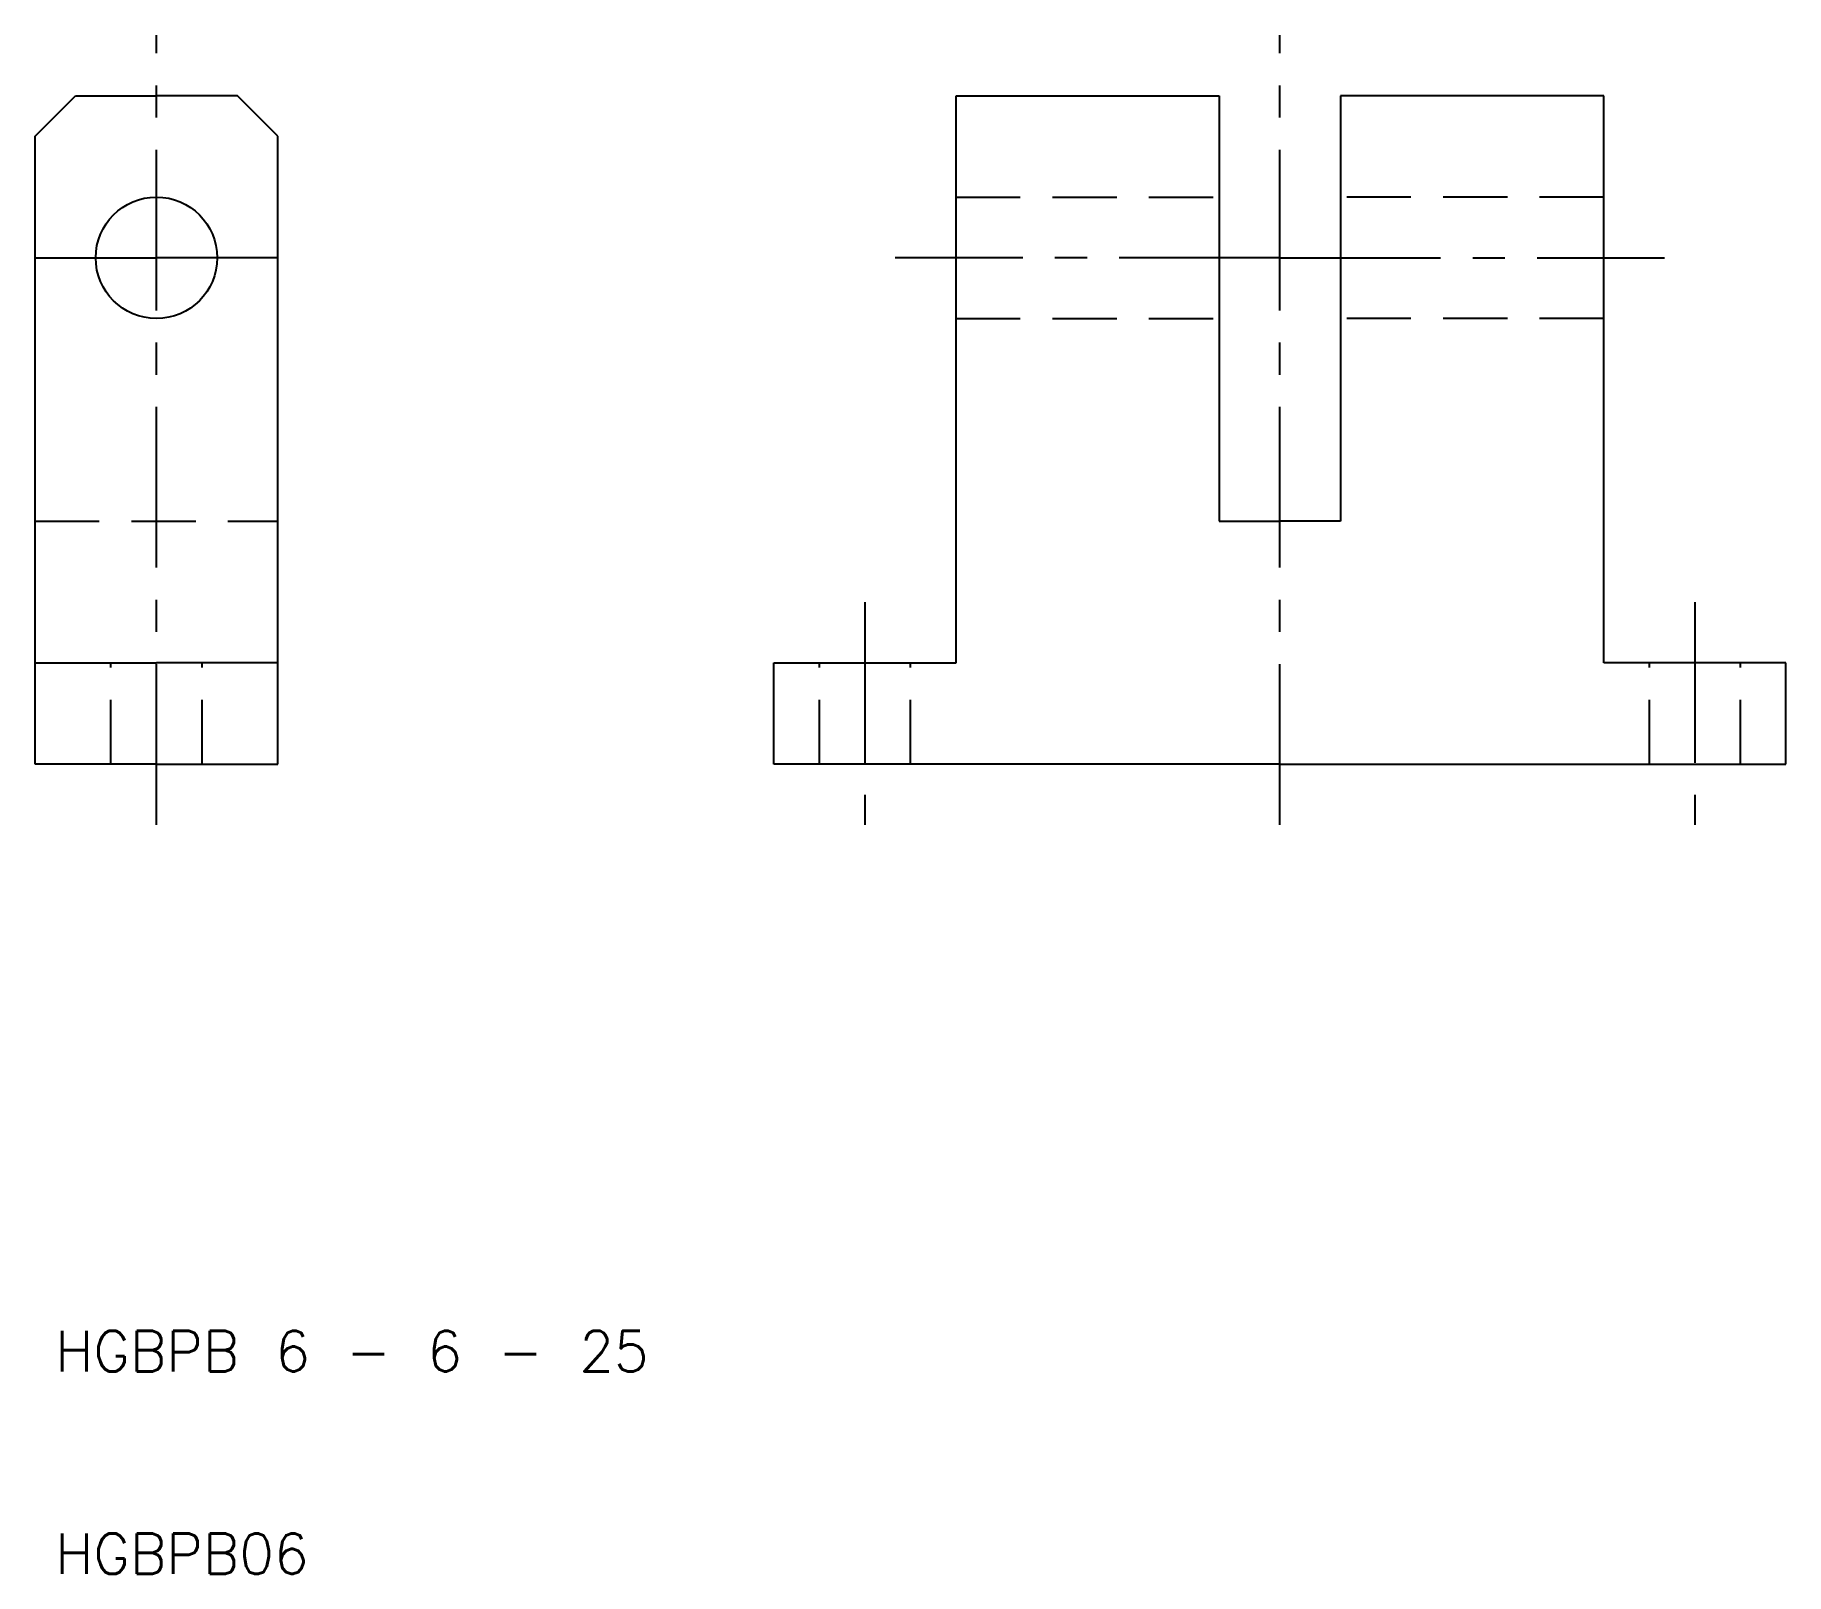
# Model space of a CAD drawing. Extents: x 9 to 95.5, y 10 to 86.
import ezdxf

# ---------------------------------------------------------------- set-up
doc = ezdxf.new("R2010")
doc.units = 0
doc.header["$LTSCALE"] = 0.25
doc.linetypes.add('CENTER', pattern=[50.8, 31.75, -6.35, 6.35, -6.35])
doc.linetypes.add('DASHED', pattern=[19.05, 12.7, -6.35])
doc.layers.get('0').update_dxf_attribs({"linetype": 'CONTINUOUS'})
doc.layers.add('CENTER', color=1, linetype='CENTER')
doc.styles.get("Standard").update_dxf_attribs({"font": 'txt.shx', "bigfont": 'extfont.shx'})

msp = doc.modelspace()

# ---------------------------------------------------------------- linework, layer by layer
for p, q in [((9, 81), (11, 83)), ((11, 83), (15, 83)), ((19, 83), (15, 83)), ((21, 81), (19, 83)), ((54.5, 55), (54.5, 83)), ((54.5, 83), (67.5, 83)), ((67.5, 83), (67.5, 62)), ((86.5, 83), (73.5, 83)), ((73.5, 83), (73.5, 62)), ((86.5, 55), (86.5, 83)), ((9, 50), (9, 81)), ((21, 50), (21, 81)), ((67.5, 62), (70.5, 62)), ((73.5, 62), (70.5, 62)), ((9, 55), (15, 55)), ((21, 55), (15, 55)), ((45.5, 55), (54.5, 55)), ((45.5, 50), (45.5, 55)), ((95.5, 55), (86.5, 55)), ((95.5, 50), (95.5, 55)), ((15, 50), (9, 50)), ((15, 50), (21, 50)), ((70.5, 50), (45.5, 50)), ((70.5, 50), (95.5, 50))]:
    msp.add_line(p, q)
at = {"color": 3, "linetype": 'DASHED'}
for p, q in [((54.5, 78), (67.5, 78)), ((86.5, 78), (73.5, 78)), ((54.5, 72), (67.5, 72)), ((86.5, 72), (73.5, 72)), ((9, 62), (21, 62)), ((12.75, 50), (12.75, 55)), ((17.25, 50), (17.25, 55)), ((47.75, 50), (47.75, 55)), ((52.25, 50), (52.25, 55)), ((88.75, 50), (88.75, 55)), ((93.25, 50), (93.25, 55))]:
    msp.add_line(p, q, dxfattribs=at)
msp.add_circle((15, 75), 3)
at = {"layer": 'CENTER', "color": 1, "linetype": 'CENTER'}
for p, q in [((15, 47), (15, 86)), ((70.5, 47), (70.5, 86)), ((9, 75), (15, 75)), ((21, 75), (15, 75)), ((70.5, 75), (51.5, 75)), ((70.5, 75), (89.5, 75)), ((50, 58), (50, 47)), ((91, 58), (91, 47))]:
    msp.add_line(p, q, dxfattribs=at)

# ---------------------------------------------------------------- texts
for s, p in [('HGBPB 6 - 6 - 25', (10, 20)), ('HGBPB06', (10, 10))]:
    msp.add_text(s, height=2).set_placement(p)

doc.saveas('drawing.dxf')
